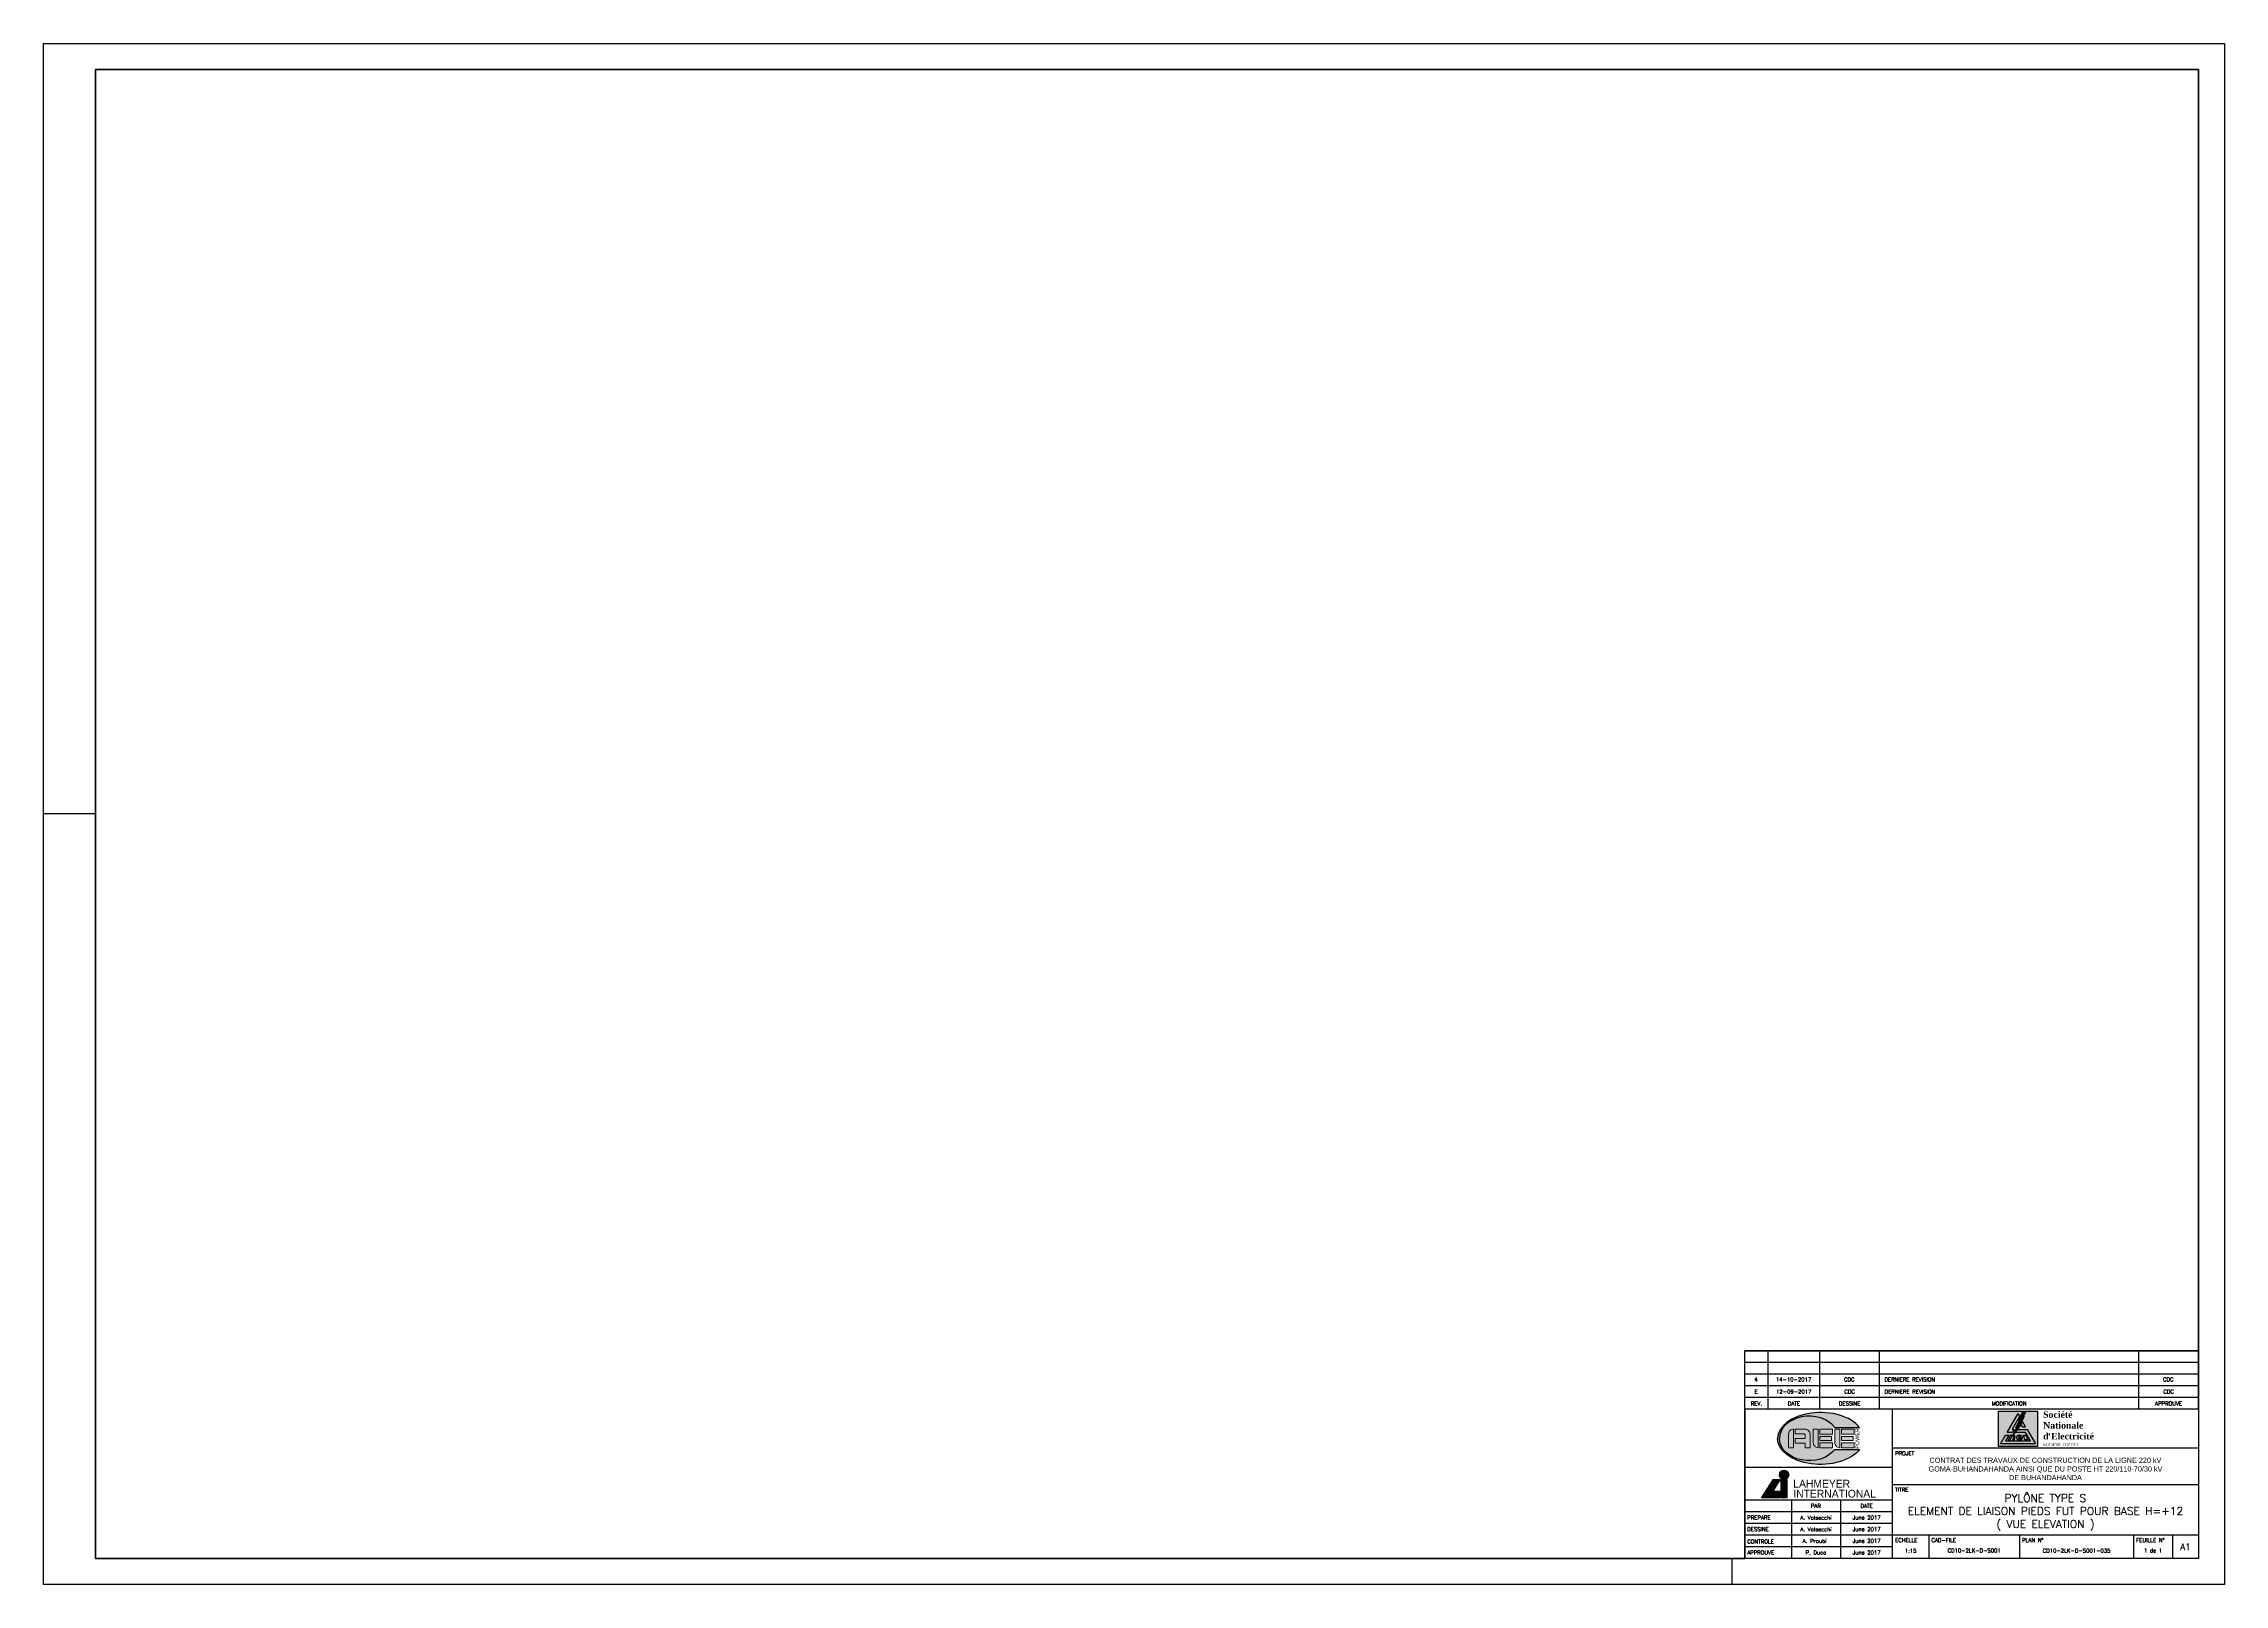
# Paper-space layout 'Layout1' of a CAD drawing. Header units: feet, sheet in millimetres. Extents: x 9 to 850, y 1 to 595.
# The model-space entities are those that its viewports show. They can reach past a viewport. Long polylines and large blocks are cut down to what shows.
import ezdxf
from ezdxf.enums import TextEntityAlignment as Align

# ---------------------------------------------------------------- set-up
doc = ezdxf.new("R2010")
doc.units = ezdxf.units.FT
doc.header["$LTSCALE"] = 150
doc.header["$MEASUREMENT"] = 0
for name, color, linetype in [('LS', 7, 'CONTINUOUS'), ('SELLO', 7, 'CONTINUOUS'), ('SELLO-MODIFI', 7, 'CONTINUOUS')]:
    doc.layers.add(name, color=color, linetype=linetype)
doc.styles.add('ARIAL', font='arial.ttf')
doc.styles.add('ROMANS', font='romans.shx', dxfattribs={"height": 2.5})
doc.styles.add('SWIS', font='swissl.ttf')
doc.styles.add('TIMES', font='times.ttf')
doc.styles.add('TIMESNEGRITA', font='timesbd.ttf')

# ---------------------------------------------------------------- blocks, each defined once
blk = doc.blocks.new('LOGO SNEL')
at = {"layer": 'SELLO'}
h = blk.add_hatch(color=170, dxfattribs=at)
h.paths.add_polyline_path([(-3.08, 6.8), (-18.08, 6.8), (-18.08, -6.8), (-3.08, -6.8)])
h.paths.add_polyline_path([(-7.65, 0.74), (-8.92, 0.74), (-9.49, 1.73), (-8.86, 2.83)], flags=16)
h.paths.add_polyline_path([(-8.27, 4.7), (-10.07, 1.41), (-9.68, 1.41), (-10.97, -0.35), (-7.02, -0.35), (-3.86, -5.82), (-17.3, -5.82), (-15.41, -2.54), (-14.14, -2.54), (-15.41, -4.72), (-5.76, -4.72), (-7.65, -1.44), (-11.77, -1.44), (-12.42, -2.33), (-11.14, 0.17), (-11.49, 0.35), (-10.07, 3.14), (-10.42, 3.31), (-8.86, 6.38), (-7.61, 6.48), (-8.59, 4.7)], flags=16)
h.paths.add_polyline_path([(-9.95, 4.72), (-12.88, -0.35), (-12.1, -0.35), (-12.73, -1.44), (-14.78, -1.44), (-10.58, 5.82)], flags=16)
h.paths.add_polyline_path([(-7.7, -2.54), (-6.81, -4.26), (-7.9, -4.26), (-8.53, -2.54)], flags=16)
h.paths.add_polyline_path([(-9.03, -2.9), (-8.93, -3.09), (-8.86, -3.32), (-8.85, -3.52), (-10.41, -3.52), (-10.38, -3.67), (-10.3, -3.76), (-10.29, -3.77), (-10.2, -3.81), (-10.08, -3.83), (-9.99, -3.84), (-9.86, -3.83), (-9.77, -3.8), (-9.67, -3.74), (-9.65, -3.71), (-8.86, -3.71), (-8.93, -3.87), (-9.08, -4.03), (-9.28, -4.14), (-9.49, -4.2), (-9.66, -4.23), (-9.86, -4.25), (-10.11, -4.26), (-10.37, -4.23), (-10.59, -4.18), (-10.79, -4.09), (-10.93, -3.99), (-11.07, -3.83), (-11.15, -3.62), (-11.17, -3.41), (-11.16, -3.21), (-11.09, -3), (-10.99, -2.87), (-10.89, -2.77), (-10.75, -2.68), (-10.55, -2.6), (-10.31, -2.55), (-10.07, -2.54), (-9.82, -2.54), (-9.57, -2.58), (-9.36, -2.66), (-9.18, -2.76)], flags=16)
h.paths.add_polyline_path([(-9.62, -3.12), (-9.59, -3.23), (-10.45, -3.23), (-10.38, -3.1), (-10.27, -3), (-10.12, -2.96), (-9.95, -2.95), (-9.73, -2.99)], flags=0)
h.paths.add_polyline_path([(-12.73, -2.84), (-12.72, -2.84, -0.53324), (-12.35, -3.38), (-12.71, -4.26), (-11.93, -4.26), (-11.72, -3.03, 0.387199), (-12, -2.58, 0.188481), (-12.93, -2.68), (-12.87, -2.54), (-13.47, -2.54), (-14.36, -4.26), (-13.57, -4.26), (-13.09, -3.08, -0.304428)], flags=16)
h = blk.add_hatch(color=50, dxfattribs=at)
h.paths.add_polyline_path([(-14.78, -1.44), (-12.73, -1.44), (-12.1, -0.35), (-12.88, -0.35), (-9.95, 4.72), (-10.58, 5.82)])
h.paths.add_polyline_path([(-8.86, 2.83), (-9.49, 1.73), (-8.92, 0.74), (-7.65, 0.74)])
h.paths.add_polyline_path([(-10.97, -0.35), (-11.77, -1.44), (-7.65, -1.44), (-5.76, -4.72), (-15.41, -4.72), (-14.14, -2.54), (-15.41, -2.54), (-17.3, -5.82), (-3.86, -5.82), (-7.02, -0.35)])
h.paths.add_polyline_path([(-7.7, -2.54), (-8.53, -2.54), (-7.9, -4.26), (-6.81, -4.26)], flags=17)
h.paths.add_polyline_path([(-8.95, -3.05), (-9.01, -2.95), (-9.07, -2.87), (-9.15, -2.79), (-9.23, -2.73), (-9.31, -2.68), (-9.41, -2.64), (-9.52, -2.6), (-9.63, -2.57), (-9.76, -2.55), (-9.89, -2.54), (-10.03, -2.54), (-10.11, -2.54), (-10.24, -2.55), (-10.37, -2.56), (-10.49, -2.59), (-10.6, -2.62), (-10.7, -2.66), (-10.79, -2.71), (-10.87, -2.76), (-10.9, -2.79), (-10.99, -2.87), (-11.05, -2.95), (-11.11, -3.05), (-11.14, -3.16), (-11.17, -3.27), (-11.17, -3.4), (-11.17, -3.44), (-11.16, -3.56), (-11.13, -3.67), (-11.09, -3.78), (-11.03, -3.87), (-10.96, -3.96), (-10.87, -4.03), (-10.83, -4.06), (-10.74, -4.11), (-10.64, -4.16), (-10.54, -4.19), (-10.42, -4.22), (-10.3, -4.24), (-10.17, -4.25), (-10.03, -4.26), (-9.92, -4.25), (-9.78, -4.25), (-9.66, -4.23), (-9.54, -4.21), (-9.43, -4.19), (-9.33, -4.15), (-9.24, -4.12), (-9.14, -4.06), (-9.04, -3.99), (-8.97, -3.91), (-8.91, -3.81), (-8.86, -3.71), (-9.62, -3.71), (-9.8, -3.82), (-10.04, -3.84), (-10.27, -3.79), (-10.38, -3.67), (-10.41, -3.52), (-8.85, -3.52), (-8.86, -3.38), (-8.88, -3.26), (-8.91, -3.15)], flags=17)
h.paths.add_polyline_path([(-9.59, -3.23), (-10.45, -3.23), (-10.38, -3.1), (-10.27, -3), (-10.12, -2.96), (-9.95, -2.95), (-9.73, -2.99), (-9.62, -3.12)], flags=16)
h.paths.add_polyline_path([(-12.35, -3.38), (-12.71, -4.26), (-11.93, -4.26), (-11.72, -3.03, 0.387199), (-12, -2.58, 0.188481), (-12.93, -2.68), (-12.87, -2.54), (-13.47, -2.54), (-14.36, -4.26), (-13.57, -4.26), (-13.09, -3.08, -0.304428), (-12.73, -2.84), (-12.72, -2.84, -0.53324)], flags=17)
blk.add_hatch(color=10, dxfattribs=at).paths.add_polyline_path([(-11.14, 0.17), (-11.49, 0.35), (-10.07, 3.14), (-10.42, 3.31), (-8.86, 6.38), (-7.61, 6.48), (-8.59, 4.7), (-8.27, 4.7), (-10.07, 1.41), (-9.68, 1.41), (-12.42, -2.33)])
at = {"layer": 'SELLO', "color": 170}
blk.add_lwpolyline([(-18.08, 6.8), (-3.08, 6.8), (-3.08, -6.8), (-18.08, -6.8)], close=True, dxfattribs=at)
at = {"layer": 'SELLO', "color": 50}
for points in [[(-14.78, -1.44), (-10.58, 5.82), (-9.95, 4.72), (-12.88, -0.35), (-12.1, -0.35), (-12.73, -1.44)], [(-8.92, 0.74), (-7.65, 0.74), (-8.86, 2.83), (-9.49, 1.73)], [(-10.9, -2.79), (-10.99, -2.87), (-11.05, -2.95), (-11.11, -3.05), (-11.14, -3.16), (-11.17, -3.27), (-11.17, -3.4), (-11.17, -3.44), (-11.16, -3.56), (-11.13, -3.67), (-11.09, -3.78), (-11.03, -3.87), (-10.96, -3.96), (-10.87, -4.03), (-10.83, -4.06), (-10.74, -4.11), (-10.64, -4.16), (-10.54, -4.19), (-10.42, -4.22), (-10.3, -4.24), (-10.17, -4.25), (-10.03, -4.26), (-9.92, -4.25), (-9.78, -4.25), (-9.66, -4.23), (-9.54, -4.21), (-9.43, -4.19), (-9.33, -4.15), (-9.24, -4.12), (-9.14, -4.06), (-9.04, -3.99), (-8.97, -3.91), (-8.91, -3.81), (-8.86, -3.71), (-9.65, -3.71), (-9.67, -3.74), (-9.77, -3.8), (-9.86, -3.83), (-9.99, -3.84), (-10.08, -3.83), (-10.2, -3.81), (-10.29, -3.77), (-10.3, -3.76), (-10.38, -3.67), (-10.41, -3.52), (-8.85, -3.52), (-8.86, -3.38), (-8.88, -3.26), (-8.91, -3.15), (-8.95, -3.05), (-9.01, -2.95), (-9.07, -2.87), (-9.15, -2.79), (-9.23, -2.73), (-9.31, -2.68), (-9.41, -2.64), (-9.52, -2.6), (-9.63, -2.57), (-9.76, -2.55), (-9.89, -2.54), (-10.03, -2.54), (-10.11, -2.54), (-10.24, -2.55), (-10.37, -2.56), (-10.49, -2.59), (-10.6, -2.62), (-10.7, -2.66), (-10.79, -2.71), (-10.87, -2.76)], [(-9.99, -2.95), (-10.12, -2.96), (-10.23, -2.99), (-10.29, -3.02), (-10.38, -3.1), (-10.43, -3.2), (-10.44, -3.23), (-9.59, -3.23), (-9.62, -3.12), (-9.7, -3.03), (-9.71, -3.02), (-9.8, -2.97), (-9.92, -2.95)], [(-6.81, -4.26), (-7.9, -4.26), (-8.53, -2.54), (-7.7, -2.54)]]:
    blk.add_lwpolyline(points, close=True, dxfattribs=at)
at = {"layer": 'SELLO', "color": 10}
blk.add_lwpolyline([(-11.14, 0.17), (-11.49, 0.35), (-10.07, 3.14), (-10.42, 3.31), (-8.86, 6.38), (-7.61, 6.48), (-8.59, 4.7), (-8.27, 4.7), (-10.07, 1.41), (-9.68, 1.41), (-12.42, -2.33)], close=True, dxfattribs=at)
at = {"layer": 'SELLO', "color": 50}
blk.add_lwpolyline([(-10.97, -0.35), (-7.02, -0.35), (-3.86, -5.82), (-17.3, -5.82), (-15.41, -2.54), (-14.14, -2.54), (-15.41, -4.72), (-5.76, -4.72), (-7.65, -1.44), (-11.77, -1.44)], dxfattribs=at)
blk.add_lwpolyline([(-12.73, -2.84), (-12.72, -2.84, -0.53324), (-12.35, -3.38), (-12.71, -4.26), (-11.93, -4.26), (-11.72, -3.03, 0.387199), (-12, -2.58, 0.188481), (-12.93, -2.68), (-12.87, -2.54), (-13.47, -2.54), (-14.36, -4.26), (-13.57, -4.26), (-13.09, -3.08, -0.304428)], format="xyb", close=True, dxfattribs=at)
at = {"layer": 'SELLO'}
for s, height, style, p in [('SOCIETE  D ETAT', 1.0938, 'TIMES', (-0.9, -6.16)), (',', 2.5, 'TIMESNEGRITA', (1, -1.03)), (',', 1.09, 'TIMES', (7.74, -5.24))]:
    blk.add_text(s, height=height, dxfattribs=dict(at, style=style)).set_placement(p, align=Align.MIDDLE_LEFT)
at = {"layer": 'SELLO', "insert": (-0.9, 1.28), "char_height": 2.5, "width": 21.0938, "attachment_point": 4, "style": 'TIMESNEGRITA'}
blk.add_mtext('Société\\PNationale\\Pd Electricité', dxfattribs=at)
blk = doc.blocks.new('LOGO LAHMEYER')
at = {"layer": 'SELLO', "true_color": 0x231f20}
h = blk.add_hatch(color=250, dxfattribs=at)
h.dxf.hatch_style = 1
h.paths.add_polyline_path([(-14.55, -5.31), (-12.12, -5.31), (-12.12, 1.57), (-14.55, 1.57)])
h.paths.add_polyline_path([(-14.98, -5.31), (-14.98, -2.89), (-17.59, -2.89), (-14.81, 1.57), (-17.67, 1.57), (-21.98, -5.31)])
at = {"layer": 'SELLO', "true_color": 0xee1c25}
h = blk.add_hatch(color=240, dxfattribs=at)
h.dxf.hatch_style = 1
edge = h.paths.add_edge_path()
edge.add_arc((-13.33, 3.51), 1.8, 0, 360)
at = {"layer": 'SELLO', "color": 250, "true_color": 0x231f20}
for points in [[(-14.98, -5.31), (-14.98, -2.89), (-17.59, -2.89), (-14.81, 1.57), (-17.67, 1.57), (-21.98, -5.31)], [(-14.55, -5.31), (-12.12, -5.31), (-12.12, 1.57), (-14.55, 1.57)]]:
    blk.add_lwpolyline(points, close=True, dxfattribs=at)
at = {"layer": 'SELLO', "color": 240, "true_color": 0xee1c25}
blk.add_circle((-13.33, 3.51), 1.8, dxfattribs=at)
at = {"layer": 'SELLO', "color": 250, "true_color": 0x231f20, "style": 'ARIAL', "width": 0.95}
blk.add_text('LAHMEYER', height=3, dxfattribs=at).set_placement((-9.74, 1.57), align=Align.TOP_LEFT)
blk.add_text('INTERNATIONAL', height=3, dxfattribs=at).set_placement((-9.74, -6.2), align=Align.BOTTOM_LEFT)
blk = doc.blocks.new('LOGO AEE')
at = {"layer": 'SELLO', "true_color": 0x2e4894}
h = blk.add_hatch(color=167, dxfattribs=at)
h.dxf.hatch_style = 1
edge = h.paths.add_edge_path()
edge.add_ellipse((0.8, 0), major_axis=(-16.61, 0), ratio=0.602151, start_angle=205.37693, end_angle=360)
edge.add_ellipse((0.8, 0), major_axis=(-16.61, 0), ratio=0.602151, start_angle=0, end_angle=154.62307)
edge.add_line((15.81, -4.29), (6.23, -4.29))
edge.add_ellipse((-3.66, 0), major_axis=(-11.43, 0), ratio=0.75, start_angle=0, end_angle=150, ccw=False)
edge.add_ellipse((-3.66, 0), major_axis=(-11.43, 0), ratio=0.75, start_angle=210, end_angle=360, ccw=False)
edge.add_line((6.23, 4.29), (15.81, 4.29))
at = {"layer": 'SELLO', "lineweight": 0, "true_color": 0x615b56}
h = blk.add_hatch(color=251, dxfattribs=at)
h.dxf.hatch_style = 1
h.paths.add_polyline_path([(13.74, 3.57), (8.83, 3.57), (8.83, 1.68), (13.74, 1.68)])
h.paths.add_polyline_path([(8.18, 3.57), (6.3, 3.57), (6.3, -1.63), (6.32, -1.93), (6.41, -2.33), (6.59, -2.68), (6.85, -3.01), (7.04, -3.19), (7.39, -3.4), (7.77, -3.53), (8.18, -3.57)])
h.paths.add_polyline_path([(13.33, 0.77), (8.83, 0.77), (8.83, -0.76), (13.33, -0.76)])
h.paths.add_polyline_path([(13.74, -1.73), (8.83, -1.73), (8.83, -3.57), (13.74, -3.57)])
h.paths.add_polyline_path([(5.41, 3.57), (0.49, 3.57), (0.49, 1.68), (5.41, 1.68)])
h.paths.add_polyline_path([(-0.15, 3.57), (-2.03, 3.57), (-2.03, -1.63), (-2.01, -1.93), (-1.91, -2.33), (-1.74, -2.68), (-1.48, -3.01), (-1.29, -3.19), (-0.94, -3.4), (-0.56, -3.53), (-0.15, -3.57)])
h.paths.add_polyline_path([(5, 0.77), (0.49, 0.77), (0.49, -0.76), (5, -0.76)])
h.paths.add_polyline_path([(5.41, -1.73), (0.49, -1.73), (0.49, -3.57), (5.41, -3.57)])
h.paths.add_polyline_path([(-9.67, 3.57), (-9.93, 3.56), (-10.33, 3.47), (-10.69, 3.29), (-11.01, 3.04), (-11.17, 2.88), (-11.38, 2.54), (-11.51, 2.15), (-11.55, 1.73), (-11.55, -3.57), (-9.67, -3.57)])
h.paths.add_polyline_path([(-5.34, 3.57), (-9.04, 3.57), (-9.04, 1.73), (-5.77, 1.73), (-5.59, 1.73), (-5.26, 1.56), (-5.2, 1.45), (-5.13, 1.02), (-5.13, -0.02), (-9.04, -0.02), (-9.04, -1.84), (-5.13, -1.84), (-5.13, -3.57), (-3.3, -3.57), (-3.3, 1.73), (-3.31, 1.99), (-3.41, 2.38), (-3.61, 2.73), (-3.89, 3.04), (-4.15, 3.25), (-4.51, 3.43), (-4.91, 3.54)])
at = {"layer": 'SELLO', "color": 251, "lineweight": 0, "true_color": 0x615b56}
for points in [[(-9.67, 3.57), (-9.93, 3.56), (-10.33, 3.47), (-10.69, 3.29), (-11.01, 3.04), (-11.17, 2.88), (-11.38, 2.54), (-11.51, 2.15), (-11.55, 1.73), (-11.55, -3.57), (-9.67, -3.57)], [(-5.34, 3.57), (-9.04, 3.57), (-9.04, 1.73), (-5.77, 1.73), (-5.59, 1.73), (-5.26, 1.56), (-5.2, 1.45), (-5.13, 1.02), (-5.13, -0.02), (-9.04, -0.02), (-9.04, -1.84), (-5.13, -1.84), (-5.13, -3.57), (-3.3, -3.57), (-3.3, 1.73), (-3.31, 1.99), (-3.41, 2.38), (-3.61, 2.73), (-3.89, 3.04), (-4.15, 3.25), (-4.51, 3.43), (-4.91, 3.54)], [(-0.15, 3.57), (-2.03, 3.57), (-2.03, -1.63), (-2.01, -1.93), (-1.91, -2.33), (-1.74, -2.68), (-1.48, -3.01), (-1.29, -3.19), (-0.94, -3.4), (-0.56, -3.53), (-0.15, -3.57)], [(5.41, 3.57), (0.49, 3.57), (0.49, 1.68), (5.41, 1.68)], [(5, 0.77), (0.49, 0.77), (0.49, -0.76), (5, -0.76)], [(8.18, 3.57), (6.3, 3.57), (6.3, -1.63), (6.32, -1.93), (6.41, -2.33), (6.59, -2.68), (6.85, -3.01), (7.04, -3.19), (7.39, -3.4), (7.77, -3.53), (8.18, -3.57)], [(13.74, 3.57), (8.83, 3.57), (8.83, 1.68), (13.74, 1.68)], [(13.33, 0.77), (8.83, 0.77), (8.83, -0.76), (13.33, -0.76)], [(5.41, -1.73), (0.49, -1.73), (0.49, -3.57), (5.41, -3.57)], [(13.74, -1.73), (8.83, -1.73), (8.83, -3.57), (13.74, -3.57)]]:
    blk.add_lwpolyline(points, close=True, dxfattribs=at)
at = {"layer": 'SELLO', "color": 167, "true_color": 0x2e4894}
for points in [[(6.23, 4.29), (15.81, 4.29)], [(6.23, -4.29), (15.81, -4.29)]]:
    blk.add_lwpolyline(points, dxfattribs=at)
for centre, major_axis, ratio, start_param in [((0.8, 0), (-16.61, 0), 0.602151, 3.584504), ((-3.66, 0), (-11.43, 0), 0.75, 3.665191)]:
    blk.add_ellipse(centre, major_axis=major_axis, ratio=ratio, start_param=start_param, end_param=6.283185, dxfattribs=at)
at = {"layer": 'SELLO', "color": 167, "true_color": 0x2e4894, "extrusion": (0, 0, -1)}
for centre, major_axis, ratio, start_param in [((-3.66, 0), (-11.43, 0), 0.75, 3.665191), ((0.8, 0), (-16.61, 0), 0.602151, 3.584504)]:
    blk.add_ellipse(centre, major_axis=major_axis, ratio=ratio, start_param=start_param, end_param=6.283185, dxfattribs=at)
at = {"layer": 'SELLO', "color": 13, "true_color": 0xd3505e, "style": 'SWIS'}
blk.add_text('POWER', height=1.5, rotation=90, dxfattribs=at).set_placement((14.91, 0), align=Align.MIDDLE)

psp = doc.layouts.get("Layout1")

# ---------------------------------------------------------------- linework, layer by layer
at = {"layer": 'LS', "color": 8}
psp.add_lwpolyline([(28.51, 585.37), (28.51, 11.37), (664.51, 11.37), (664.51, 91.37), (839.51, 91.37), (839.51, 585.37), (28.51, 585.37)], close=True, dxfattribs=at)
at = {"layer": 'SELLO'}
for p, q in [((28.51, 298.37), (8.51, 298.37)), ((659.51, 11.37), (659.51, 1.37))]:
    psp.add_line(p, q, dxfattribs=at)
at = {"layer": 'SELLO', "color": 2}
for p, q in [((839.51, 91.37), (664.51, 91.37)), ((839.51, 86.87), (664.51, 86.87)), ((673.51, 68.87), (673.51, 91.37)), ((693.51, 68.87), (693.51, 91.37)), ((716.51, 68.87), (716.51, 91.37)), ((816.51, 68.87), (816.51, 91.37)), ((839.51, 82.37), (664.51, 82.37)), ((839.51, 77.87), (664.51, 77.87)), ((721.51, 39.87), (721.51, 68.87)), ((839.51, 53.87), (721.51, 53.87)), ((721.51, 46.37), (664.51, 46.37)), ((721.51, 33.87), (664.51, 33.87)), ((682.51, 33.87), (682.51, 11.37)), ((701.51, 33.87), (701.51, 11.37)), ((721.51, 29.37), (664.51, 29.37)), ((721.51, 24.87), (664.51, 24.87)), ((721.51, 20.37), (664.51, 20.37)), ((721.51, 11.37), (721.51, 20.37)), ((735.51, 20.37), (735.51, 11.37)), ((770.51, 20.37), (770.51, 11.37)), ((814.51, 20.37), (814.51, 11.37)), ((829.51, 20.37), (829.51, 11.37)), ((721.51, 15.87), (664.51, 15.87))]:
    psp.add_line(p, q, dxfattribs=at)
at = {"layer": 'SELLO', "color": 8}
for p, q in [((664.51, 68.87), (664.51, 91.37)), ((839.51, 68.87), (839.51, 91.37)), ((664.51, 68.87), (664.51, 11.37)), ((839.51, 68.87), (664.51, 68.87)), ((839.51, 68.87), (839.51, 11.37)), ((839.51, 11.37), (664.51, 11.37))]:
    psp.add_line(p, q, dxfattribs=at)
at = {"layer": 'SELLO', "color": 3}
psp.add_line((839.51, 73.37), (664.51, 73.37), dxfattribs=at)
at = {"layer": 'SELLO'}
psp.add_lwpolyline([(8.51, 595.37), (849.51, 595.37), (849.51, 1.37), (8.51, 1.37)], close=True, dxfattribs=at)
at = {"layer": 'SELLO', "color": 8}
psp.add_lwpolyline([(28.51, 585.37), (839.51, 585.37), (839.51, 11.37), (28.51, 11.37)], close=True, dxfattribs=at)
at = {"layer": 'SELLO', "color": 5}
psp.add_lwpolyline([(721.51, 39.87), (839.51, 39.87), (839.51, 20.37), (721.51, 20.37)], close=True, dxfattribs=at)

# ---------------------------------------------------------------- block references
at = {"layer": 'SELLO', "color": 4}
for name, p in [('LOGO AEE', (693.01, 57.62)), ('LOGO LAHMEYER', (693.01, 40.12))]:
    psp.add_blockref(name, p, dxfattribs=at)
at = {"layer": 'SELLO'}
psp.add_blockref('LOGO SNEL', (780.51, 61.37), dxfattribs=at)

# ---------------------------------------------------------------- texts
at = {"layer": 'SELLO', "color": 2, "style": 'ROMANS'}
for s, height, p in [('REV.', 1.5, (669.01, 71.12)), ('DATE', 1.5, (683.51, 71.12)), ('DESSINE', 1.5, (705.01, 71.12)), ('MODIFICATION', 1.5, (766.51, 71.12)), ('APPROUVE', 1.5, (828.01, 71.12)), ('A. Valsecchi', 1.5, (692.01, 27.12)), ('PAR', 1.5, (692.01, 31.62)), ('June 2017', 1.5, (711.51, 27.12)), ('DATE', 1.5, (711.51, 31.62)), ('A. Valsecchi', 1.5, (692.01, 22.62)), ('A. Proubi ', 1.5, (692.01, 18.12)), ('June 2017', 1.5, (711.51, 22.62)), ('June 2017', 1.5, (711.51, 18.12)), ('A1', 2.5, (834.51, 15.87)), ('P. Duca', 1.5, (692.01, 13.62)), ('June 2017', 1.5, (711.51, 13.62))]:
    psp.add_text(s, height=height, dxfattribs=at).set_placement(p, align=Align.MIDDLE)
for s, p in [('PROJET', (722.51, 51.87)), ('TITRE', (722.51, 37.87)), ('PREPARE', (665.51, 27.12)), ('CONTROLE', (665.51, 17.87)), ('DESSINE', (665.51, 22.62)), ('ECHELLE', (722.51, 18.37)), ('CAD-FILE', (736.51, 18.37)), ('PLAN N%%D', (771.51, 18.37)), ('FEUILLE N%%D', (815.51, 18.37)), ('APPROUVE', (665.51, 13.62))]:
    psp.add_text(s, height=1.5, dxfattribs=at).set_placement(p, align=Align.MIDDLE_LEFT)
for s, p in [('1:15', (728.51, 13.61)), ('CD10-2LK-D-S001', (753.01, 13.69)), ('1 de 1', (822.01, 13.69))]:
    psp.add_text(s, height=1.5, dxfattribs=at).set_placement(p, align=Align.CENTER)
at = {"layer": 'SELLO', "color": 3, "style": 'ROMANS'}
psp.add_text('CD10-2LK-D-S001-035', height=1.5, dxfattribs=at).set_placement((792.51, 13.61), align=Align.CENTER)
at = {"layer": 'SELLO', "attachment_point": 5}
for s, insert, char_height, style in [('{\\C2;CONTRAT DES TRAVAUX DE CONSTRUCTION DE LA LIGNE 220 kV GOMA-BUHANDAHANDA AINSI QUE DU POSTE HT 220/110-70/30 kV\\PDE BUHANDAHANDA}', (780.51, 45.87), 2, 'ARIAL'), ('{\\C4;PYLÔNE TYPE S\\P\\C3;ELEMENT DE LIAISON PIEDS FUT POUR BASE H=+12 ( VUE ELEVATION )}', (780.51, 29.12), 3, 'ROMANS')]:
    psp.add_mtext_dynamic_manual_height_columns(s, width=118, gutter_width=12.5, heights=[0], dxfattribs=dict(at, insert=insert, char_height=char_height, style=style))
at = {"layer": 'SELLO-MODIFI', "color": 2, "style": 'ROMANS'}
for s, p in [('4', (668.89, 80.39)), ('E', (668.94, 75.65)), ('14-10-2017', (683.39, 80.39)), ('12-09-2017', (683.44, 75.65)), ('CDC', (704.89, 80.39)), ('CDC', (704.99, 75.68)), ('CDC', (827.89, 80.39)), ('CDC', (827.99, 75.68))]:
    psp.add_text(s, height=1.5, dxfattribs=at).set_placement(p, align=Align.MIDDLE)
for p in [(718.39, 80.39), (718.49, 75.68)]:
    psp.add_text('DERNIERE REVISION', height=1.5, dxfattribs=at).set_placement(p, align=Align.MIDDLE_LEFT)

doc.saveas('drawing.dxf')
